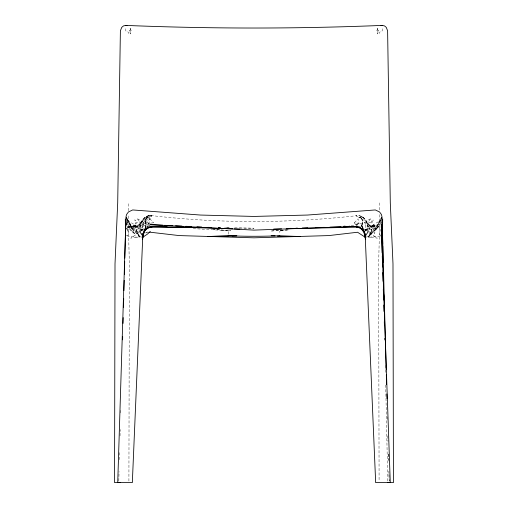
<?xml version="1.0" encoding="UTF-8"?>
<svg xmlns="http://www.w3.org/2000/svg" width="508" height="508" viewBox="0 0 508 508"><rect width="100%" height="100%" fill="white"/><g stroke="black" fill="none" stroke-linecap="round" stroke-linejoin="round"><path stroke-width="0.38" stroke-dasharray="2.54 1.91" d="M128.911 481.012L129.356 263.862L128.124 214.624M380.606 222.879L380.651 220.853M118.802 481.012L119.056 471.513M119.38 459.632L119.609 450.869M120.021 435.87L120.193 429.533M120.644 412.902L120.72 409.626M128.232 210.718L128.46 202.902M379.876 214.624L378.644 263.862L379.089 481.012M127.006 222.726L130.035 228.467L128.619 226.162C132.963 225.723 138.57 226.841 141.141 222.244C142.78 218.046 146.958 215.036 151.543 215.576C219.742 223.609 288.728 223.374 356.946 215.652L356.457 215.576C361.779 214.808 365.538 218.973 367.671 223.272L367.855 227.667M145.231 228.225L145.828 219.596L145.11 229.102M145.167 228.34L145.726 220.707L146.806 218.23L148.323 217.227L147.739 217.113C142.005 218.376 140.881 227.87 133.82 226.289L133.153 225.895L136.392 225.787L139.059 230.067M228.327 234.175L228.53 231.813L227.508 230.664L228.162 230.734L213.462 229.26M127.051 219.589L132.575 229.216L132.944 225.996L133.42 233.617L130.27 224.695L126.663 218.402M140.144 227.667L140.329 223.272L142.316 221.285L144.888 217.341L147.276 216.135L151.543 215.576L151.778 215.913C149.219 220.593 144.907 225.374 139.205 225.336L137.014 226.797L134.442 226.898L136.392 225.787M139.687 231.356L142.094 229.876C142.316 224.409 144.844 219.443 148.711 215.652L151.778 215.913L147.117 217.43L144.888 217.341L143.269 218.669C142.024 223.882 137.605 227.851 137.858 233.401L136.208 229.978L137.014 226.797L138.925 224.644L139.205 225.336L138.424 228.778L136.208 229.978M146.266 227.94L148.965 223.298L149.968 218.865L147.117 217.43L150.939 217.011M131.147 30.778L130.429 29.356A4.661 3.956 0 0 0 129.8 27.381L131.147 30.778L130.397 33.947L129.8 30.213L130.429 32.195L128.46 33.23A2.692 2.286 0 0 0 125.768 30.944L125.768 26.88M380.448 229.419L379.559 233.051L380.282 235.991L382.511 235.191M126.232 235.458L127.718 235.991L128.441 233.051L127.552 229.419L127.432 224.25M145.148 229.603L147.333 222.091L144.526 220.942L141.757 221.12M126.714 218.516L132.575 229.216L133.521 225.787L135.909 223.272L136.62 221.291L134.734 219.786L135.909 223.272L139.275 222.123L150.425 224.492M376.853 30.778L378.2 27.381A4.661 3.956 0 0 0 377.571 29.356L376.853 30.778L377.603 33.947L378.2 30.213L377.571 32.195L379.54 33.23A2.692 2.286 0 0 1 382.232 30.944L382.232 26.88M367.106 230.613L365.906 229.876L367.576 225.457L368.795 225.336L369.075 224.644L370.986 226.797L371.793 229.978L370.142 233.401C369.608 229.14 369.545 224.06 365.684 221.285L369.576 228.778L371.793 229.978M380.994 222.726L378.955 226.028L368.192 237.077L373.145 226.733L374.847 225.895L379.381 226.162L368.192 237.077L374.847 225.895L371.608 225.787L368.941 230.067M380.663 219.907L375.031 231.584L374.58 233.617L375.056 230.029L374.479 225.787L372.091 223.272L371.38 221.291L373.266 219.786L372.091 223.272C364.592 220.078 356.87 226.295 349.047 225.469M144.767 228.854L146.063 226.219L148.965 223.298L153.626 222.802L152.895 224.091M139.205 225.336L140.329 223.272M380.555 219.85L375.425 229.216L380.949 219.589M381.337 218.402L377.73 224.695L368.192 237.077L377.99 226.619L379.381 226.162M365.366 231.216L367.538 228.13M368.192 237.077L380.054 220.637L370.522 226.568L374.847 225.895L374.18 226.289L372.161 225.552L371.78 226.358C366.16 225.552 365.652 218.11 360.261 217.113L359.677 217.227C363.988 219.412 364.458 225.228 369.106 226.847L372.631 226.892L371.304 227.26L373.145 226.733L365.011 230.181L366.351 228.994L365.011 230.181M146.272 218.846L148.323 217.227C144.012 219.412 143.542 225.228 138.894 226.847L135.369 226.892L136.696 227.26L134.855 226.733L139.808 237.077L143.135 237.014M354.374 222.802L358.032 218.865L359.035 223.298L355.105 224.091L354.374 222.802L359.035 223.298M141.141 222.244L142.316 221.285L144.12 230.175M148.806 226.174L150.584 224.758L147.333 222.091M378.955 226.028L374.923 229.07L380.27 226.943M139.116 232.423L130.753 238.163L141.434 236.01M139.757 231.978L143.618 229.324M142.983 224.574L146.914 226.771L149.968 225.095M360.382 227.12L361.086 226.771M148.711 215.652L144.888 217.341L144.526 220.942L149.968 218.865L153.626 222.802M133.82 226.289L135.839 225.552L136.22 226.358L137.477 226.568L127.946 220.637L127.102 218.777M145.713 232.588L147.993 231.972M145.777 232.994L147.326 232.74M151.543 215.576L147.276 216.135M380.282 235.991L371.475 237.198L366.332 237.058M343.624 226.092L345.173 225.914M288.347 229.883L279.838 230.734L280.492 230.664L279.47 231.813L279.673 234.175M287.407 229.87L270.586 231.057L287.973 229.851M136.22 226.358L133.153 225.895L139.808 237.077L136.525 237.198L127.718 235.991M127.292 218.535L128.01 218.535M379.99 218.535L380.708 218.535M140.767 230.029L142.735 230.029L142.735 225.996A7.169 6.21 -90 0 0 136.525 218.821A7.169 3.588 -90 0 1 140.113 225.996L140.113 228.009M367.233 230.029L365.265 230.029L365.265 225.996A7.169 6.21 -90 0 1 371.475 218.821A7.169 3.588 -90 0 0 367.887 225.996L367.887 229.356M227.019 227.933L230.194 227.965M239.713 228.054L254 228.194L233.439 227.825M374.847 225.895L371.767 225.857L369.202 224.733L367.671 223.272M226.32 227.698L230.27 227.768M193.186 228.613L230.734 230.835L213.576 229.203M366.566 236.01L377.247 238.163L368.884 232.423M148.965 223.298L150.273 223.564M134.855 226.733L142.989 230.181L141.649 228.994L142.989 230.181M128.619 226.162L130.01 226.619L139.808 237.077L127.946 220.637M126.771 221.291L133.077 229.07L127.73 226.943L126.213 224.796M359.289 215.652L363.112 217.341L364.731 218.669M146.914 226.771L147.618 227.12M363.112 217.341L360.724 216.135L364.687 218.637L366.243 221.12M371.608 225.787L373.558 226.898L370.986 226.797L368.795 225.336M363.741 228.886L368.243 231.978M129.045 226.028L133.077 229.07M361.728 218.846L359.677 217.227L361.486 218.459L361.194 218.23L362.274 220.707L362.553 224.523M139.808 237.077L130.27 224.695L132.575 229.216M140.894 228.752L142.634 231.216M126.454 228.397L128.105 231.267L126.346 227.787M140.424 225.457L142.094 229.876M362.61 225.444L362.172 219.596L362.522 224.466M387.217 416.82L387.344 420.783M387.801 435.839L387.972 441.389M388.366 454.069L388.607 461.994M379.54 202.902L379.768 210.718M388.474 454.089L388.62 459.632M127.349 220.853L127.394 222.879M385.28 365.379L385.445 373.297M385.712 385.032L387.744 481.019M357.416 224.758L356.8 225.685L355.105 224.091L357.416 224.758M360.883 217.43L357.06 217.011L356.222 215.913L360.883 217.43M134.899 233.597L130.981 230.81L127.73 226.943L134.899 233.597M389.192 481.012L388.899 471.507L389.198 481.012"/><path stroke-width="0.76" d="M382.511 235.191L382.676 218.535M122.593 339.82L122.682 336.652M123.063 323.406L123.196 317.614M123.469 307.302L123.704 298.577M123.92 290.646L124.193 280.333M124.39 274.295L124.708 261.296M124.79 258.121L125.717 225.19L126.702 224.225M126.53 218.84L126.606 217.354L125.768 221.431L126.213 224.796L125.8 220.091M146.291 228.702L144.964 230.283L148.253 227.8C158.178 225.749 145.853 227.609 145.352 229.845L143.415 234.22L142.583 238.462M125.647 226.39L125.717 225.19L117.735 482.6L120.218 482.6M381.921 223.228L382.2 220.091M381.965 223.45L382.232 221.431L381.394 217.354L381.47 218.84M140.329 228.86L139.808 231.762L141.853 234.779L142.17 233.356M142.437 239.376L143.415 234.22M144.723 229.203L142.729 237.547L132.334 482.6L114.56 482.6L115.011 263.862L117.704 202.902L120.39 30.778L121.736 27.381L123.438 25.933L125.768 25.4C211.233 28.899 296.767 28.899 382.232 25.4L384.562 25.933L386.264 27.381L387.61 30.778L390.296 202.902L392.989 263.862L393.44 482.6L376.199 482.6M359.893 227.4L359.747 227.8C363.385 230.099 364.947 234.359 365.417 238.462M142.196 235.858L144.361 229.927M343.37 226.759L356.819 226.346L360.007 227.222L359.747 227.8L356.375 227.19L286.29 228.746M360.007 227.222L356.375 227.19L356.819 226.346L254 230.111L150.241 224.644L162.916 225.234M366.147 234.779L368.192 231.762L367.671 228.86M146.787 228.321L145.536 230.118L147.079 228.492M150.279 231.356L147.657 233.953L143.135 237.014M381.654 217.843L382.137 217.526L381.464 214.547L379.527 211.931L375.31 209.95L307.467 215.049L254 216.433L200.533 215.049L132.69 209.95L128.473 211.931L126.536 214.547L125.863 217.526L126.346 217.843M228.194 235.744C245.307 236.461 262.693 236.461 279.806 235.744M148.107 227.4L148.253 227.8L147.993 227.222L151.181 226.346L166.999 226.631M148.876 232.493L150.425 232.245L179.108 235.579L253.968 237.82L328.892 235.579L357.575 232.245L364.865 237.014M286.429 228.479L291.173 228.333M295.916 228.194L297.498 228.143M302.247 228.003L307.778 227.832M315.69 227.597L324.39 227.33M329.927 227.165L341.001 226.828M228.213 235.96L207.797 236.474L236.855 235.744L232.143 235.864M273.685 229.025L281.565 228.848M147.993 227.222L200.031 227.667M387.782 482.6L390.265 482.6L381.298 224.225L382.283 225.19L382.353 226.39M277.495 236.131L300.203 236.474L279.787 235.96M177.286 226.816L183.61 226.93M218.408 227.559L219.989 227.584M271.145 235.744L275.069 235.845M232.645 228.816L151.181 226.346L151.625 227.19M234.226 228.86L239.763 229.032M164.497 225.304L172.422 225.673M175.59 225.819L181.921 226.117M185.884 226.301L191.427 226.555M196.971 226.816L201.727 227.032M208.064 227.33L211.233 227.476M218.357 227.806L220.732 227.914M224.695 228.098L226.276 228.175M231.032 228.397L232.613 228.467M360.921 228.492L363.036 230.283L361.709 228.702M361.213 228.321L362.464 230.118L362.649 229.845L359.747 227.8L356.375 227.19M363.099 228.441L361.264 224.828L365.804 235.858L363.639 229.927M364.407 233.712L365.271 237.547L375.666 482.6M364.585 234.22L365.563 239.376M381.298 224.225L382.175 252.762M382.27 255.93L382.613 267.024M382.784 272.574L383.051 281.292M383.299 289.217L383.515 296.348M383.781 305.067L383.978 311.41M384.296 321.71L384.416 325.672M384.804 338.353L384.854 339.941M386.182 369.341L382.283 225.19L382.727 243.846M386.328 374.885L386.588 384.391M386.842 393.89L386.975 398.647M382.772 246.221L383.076 262.42M383.28 270.021L383.483 281.426M383.8 294.608L383.915 300.164M125.324 218.535L125.489 235.191M125.768 25.4A4.661 3.956 0 0 1 126.975 25.533M381.025 25.533A4.661 3.956 0 0 1 382.232 25.4"/></g></svg>
